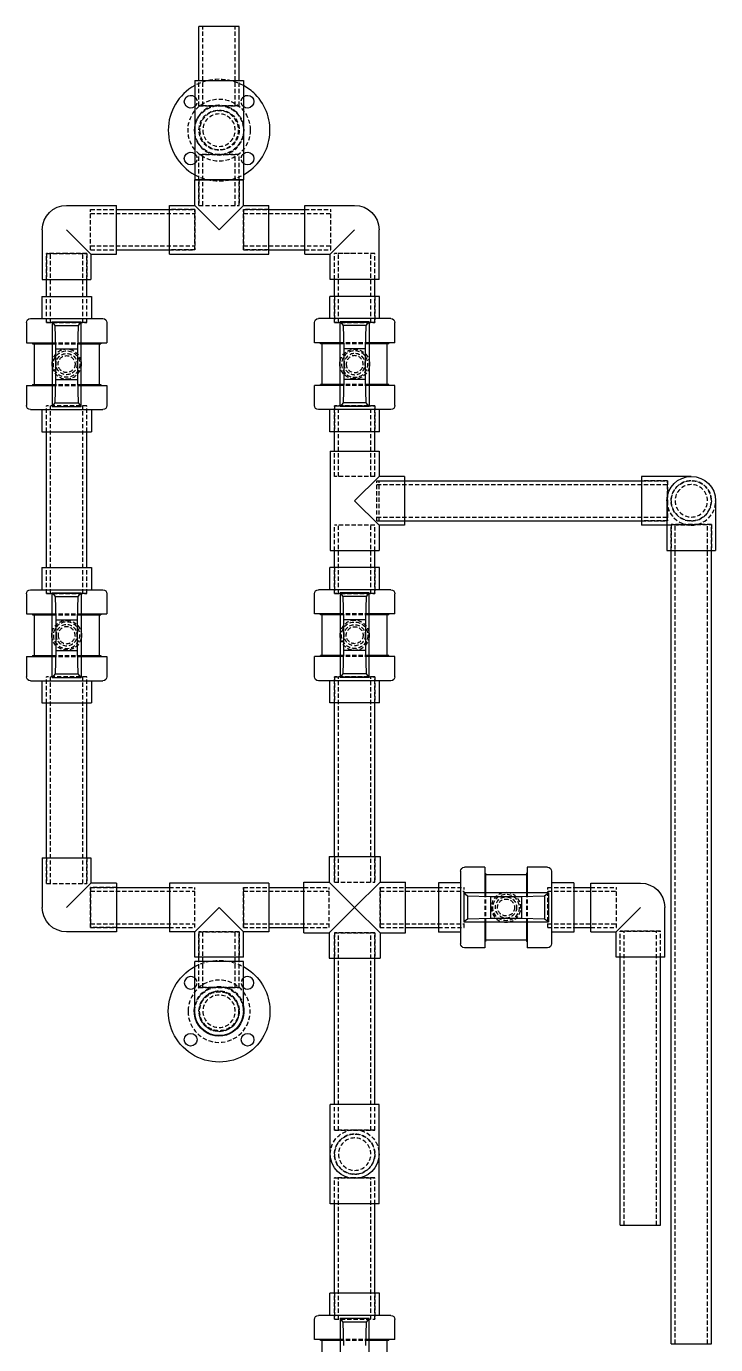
# Model space of a CAD drawing. Header units: inches. Extents: x 384 to 2495, y 344 to 1371.
# Drawn here: x 2203.7 to 2244.3, y 482.1 to 559.9 of the extents above; entities that cross this region are included whole.
import ezdxf

# ---------------------------------------------------------------- set-up
doc = ezdxf.new("R2010")
doc.units = ezdxf.units.IN
doc.header["$MEASUREMENT"] = 0
doc.linetypes.add('HIDDEN', pattern=[0.375, 0.25, -0.125])
doc.layers.add('HIDDEN', color=4, linetype='HIDDEN')
doc.layers.add('VISIBLE', color=7, linetype='Continuous')

msp = doc.modelspace()

# ---------------------------------------------------------------- linework, layer by layer
at = {"layer": 'HIDDEN'}
for p, q in [((2214.079, 555.207), (2214.079, 559.894)), ((2215.992, 555.207), (2215.992, 559.894)), ((2213.848, 555.207), (2213.848, 556.707)), ((2213.848, 555.207), (2213.848, 556.707)), ((2216.223, 555.207), (2216.223, 556.707)), ((2216.223, 555.207), (2216.223, 556.707)), ((2213.848, 555.207), (2216.223, 555.207)), ((2215.035, 555.207), (2213.848, 555.207)), ((2216.223, 555.207), (2215.035, 555.207)), ((2213.848, 552.332), (2216.223, 552.332)), ((2213.848, 549.332), (2213.848, 552.332)), ((2215.035, 552.332), (2213.848, 552.332)), ((2213.848, 550.832), (2213.848, 552.332)), ((2214.079, 549.332), (2214.079, 552.332)), ((2216.223, 552.332), (2215.035, 552.332)), ((2215.992, 549.332), (2215.992, 552.332)), ((2216.223, 549.332), (2216.223, 552.332)), ((2216.223, 550.832), (2216.223, 552.332)), ((2213.848, 550.832), (2213.848, 549.332)), ((2216.223, 550.832), (2216.223, 549.332)), ((2213.848, 549.332), (2216.223, 549.332)), ((2213.848, 549.332), (2216.223, 549.332)), ((2207.441, 546.707), (2207.441, 549.082)), ((2207.441, 549.082), (2208.973, 549.082)), ((2207.441, 546.707), (2207.441, 549.082)), ((2207.441, 549.082), (2208.973, 549.082)), ((2207.441, 548.851), (2213.598, 548.851)), ((2212.098, 549.082), (2213.598, 549.082)), ((2213.598, 549.082), (2212.098, 549.082)), ((2213.598, 546.707), (2213.598, 549.082)), ((2213.598, 549.082), (2213.598, 546.707)), ((2216.473, 546.707), (2216.473, 549.082)), ((2216.473, 549.082), (2217.973, 549.082)), ((2216.473, 549.082), (2216.473, 546.707)), ((2217.973, 549.082), (2216.473, 549.082)), ((2216.473, 548.851), (2221.629, 548.851)), ((2220.098, 549.082), (2221.629, 549.082)), ((2220.098, 549.082), (2221.629, 549.082)), ((2221.629, 546.707), (2221.629, 549.082)), ((2221.629, 546.707), (2221.629, 549.082)), ((2207.441, 546.938), (2213.598, 546.938)), ((2216.473, 546.938), (2221.629, 546.938)), ((2206.035, 546.488), (2204.848, 546.488)), ((2204.848, 544.957), (2204.848, 546.488)), ((2204.848, 546.488), (2207.223, 546.488)), ((2204.848, 546.488), (2204.848, 544.957)), ((2205.079, 542.425), (2205.079, 546.488)), ((2207.223, 546.488), (2206.035, 546.488)), ((2206.992, 542.425), (2206.992, 546.488)), ((2207.223, 544.957), (2207.223, 546.488)), ((2207.223, 546.488), (2207.223, 544.957)), ((2207.441, 546.707), (2208.973, 546.707)), ((2207.441, 546.707), (2208.973, 546.707)), ((2212.098, 546.707), (2213.598, 546.707)), ((2213.598, 546.707), (2212.098, 546.707)), ((2216.473, 546.707), (2217.973, 546.707)), ((2217.973, 546.707), (2216.473, 546.707)), ((2220.098, 546.707), (2221.629, 546.707)), ((2220.098, 546.707), (2221.629, 546.707)), ((2223.035, 546.488), (2221.848, 546.488)), ((2221.848, 544.957), (2221.848, 546.488)), ((2224.223, 546.488), (2221.848, 546.488)), ((2221.848, 544.957), (2221.848, 546.488)), ((2222.079, 542.425), (2222.079, 546.488)), ((2224.223, 546.488), (2223.035, 546.488)), ((2223.992, 542.425), (2223.992, 546.488)), ((2224.223, 544.957), (2224.223, 546.488)), ((2224.223, 544.957), (2224.223, 546.488)), ((2204.848, 542.425), (2204.848, 543.957)), ((2204.848, 542.425), (2204.848, 543.957)), ((2207.223, 542.425), (2207.223, 543.957)), ((2207.223, 542.425), (2207.223, 543.957)), ((2221.848, 542.425), (2221.848, 543.957)), ((2221.848, 543.957), (2221.848, 542.425)), ((2224.223, 542.425), (2224.223, 543.957)), ((2224.223, 543.957), (2224.223, 542.425)), ((2204.848, 542.425), (2207.223, 542.425)), ((2207.223, 542.425), (2204.848, 542.425)), ((2224.223, 542.425), (2221.848, 542.425)), ((2221.848, 542.425), (2224.223, 542.425)), ((2205.18, 541.217), (2206.89, 541.217)), ((2205.18, 541.166), (2206.89, 541.166)), ((2223.89, 541.217), (2222.18, 541.217)), ((2223.89, 541.166), (2222.18, 541.166)), ((2205.18, 538.757), (2206.89, 538.757)), ((2205.18, 538.707), (2206.89, 538.707)), ((2223.89, 538.757), (2222.18, 538.757)), ((2223.89, 538.707), (2222.18, 538.707)), ((2207.223, 537.498), (2204.848, 537.498)), ((2204.848, 535.967), (2204.848, 537.498)), ((2207.223, 537.498), (2204.848, 537.498)), ((2204.848, 535.967), (2204.848, 537.498)), ((2205.079, 526.425), (2205.079, 537.498)), ((2206.992, 526.425), (2206.992, 537.498)), ((2207.223, 535.967), (2207.223, 537.498)), ((2207.223, 535.967), (2207.223, 537.498)), ((2224.223, 537.498), (2221.848, 537.498)), ((2221.848, 535.967), (2221.848, 537.498)), ((2221.848, 537.498), (2224.223, 537.498)), ((2221.848, 537.498), (2221.848, 535.967)), ((2222.079, 533.332), (2222.079, 537.498)), ((2223.992, 533.332), (2223.992, 537.498)), ((2224.223, 535.967), (2224.223, 537.498)), ((2224.223, 537.498), (2224.223, 535.967)), ((2221.848, 533.332), (2221.848, 534.832)), ((2221.848, 533.332), (2221.848, 534.832)), ((2224.223, 533.332), (2224.223, 534.832)), ((2224.223, 533.332), (2224.223, 534.832)), ((2224.223, 533.332), (2221.848, 533.332)), ((2224.223, 533.332), (2221.848, 533.332)), ((2224.348, 530.707), (2224.348, 533.082)), ((2224.348, 533.082), (2225.973, 533.082)), ((2224.473, 530.707), (2224.473, 533.082)), ((2224.473, 533.082), (2225.973, 533.082)), ((2239.963, 533.082), (2241.494, 533.082)), ((2241.494, 533.082), (2239.963, 533.082)), ((2241.494, 530.707), (2241.494, 533.082)), ((2241.494, 533.082), (2241.494, 531.894)), ((2224.348, 532.851), (2241.494, 532.851)), ((2241.494, 531.894), (2241.494, 530.707)), ((2224.348, 530.938), (2241.494, 530.938)), ((2224.348, 530.707), (2225.973, 530.707)), ((2224.473, 530.707), (2225.973, 530.707)), ((2239.963, 530.707), (2241.494, 530.707)), ((2241.494, 530.707), (2239.963, 530.707)), ((2224.223, 530.457), (2221.848, 530.457)), ((2221.848, 528.957), (2221.848, 530.457)), ((2224.223, 530.457), (2221.848, 530.457)), ((2221.848, 528.957), (2221.848, 530.457)), ((2222.079, 526.425), (2222.079, 530.457)), ((2223.992, 526.425), (2223.992, 530.457)), ((2224.223, 528.957), (2224.223, 530.457)), ((2224.223, 528.957), (2224.223, 530.457)), ((2242.9, 530.457), (2241.463, 530.457)), ((2244.088, 530.488), (2241.713, 530.488)), ((2241.713, 528.957), (2241.713, 530.488)), ((2241.713, 530.488), (2244.088, 530.488)), ((2241.713, 530.488), (2241.713, 528.957)), ((2241.944, 482.144), (2241.944, 530.488)), ((2243.857, 482.144), (2243.857, 530.488)), ((2244.088, 528.957), (2244.088, 530.488)), ((2244.088, 530.488), (2244.088, 528.957)), ((2204.848, 526.425), (2204.848, 527.957)), ((2204.848, 526.425), (2204.848, 527.957)), ((2207.223, 526.425), (2207.223, 527.957)), ((2207.223, 526.425), (2207.223, 527.957)), ((2221.848, 526.425), (2221.848, 527.957)), ((2221.848, 527.957), (2221.848, 526.425)), ((2224.223, 526.425), (2224.223, 527.957)), ((2224.223, 527.957), (2224.223, 526.425)), ((2204.848, 526.425), (2207.223, 526.425)), ((2207.223, 526.425), (2204.848, 526.425)), ((2224.223, 526.425), (2221.848, 526.425)), ((2221.848, 526.425), (2224.223, 526.425)), ((2205.18, 525.217), (2206.89, 525.217)), ((2205.18, 525.166), (2206.89, 525.166)), ((2223.89, 525.217), (2222.18, 525.217)), ((2223.89, 525.166), (2222.18, 525.166)), ((2205.18, 522.757), (2206.89, 522.757)), ((2205.18, 522.707), (2206.89, 522.707)), ((2223.89, 522.757), (2222.18, 522.757)), ((2223.89, 522.707), (2222.18, 522.707)), ((2207.223, 521.498), (2204.848, 521.498)), ((2204.848, 519.967), (2204.848, 521.498)), ((2207.223, 521.498), (2204.848, 521.498)), ((2204.848, 519.967), (2204.848, 521.498)), ((2205.079, 509.3), (2205.079, 521.498)), ((2206.992, 509.3), (2206.992, 521.498)), ((2207.223, 519.967), (2207.223, 521.498)), ((2207.223, 519.967), (2207.223, 521.498)), ((2224.223, 521.498), (2221.848, 521.498)), ((2221.848, 519.967), (2221.848, 521.498)), ((2221.848, 521.498), (2224.223, 521.498)), ((2221.848, 521.498), (2221.848, 519.967)), ((2222.079, 509.394), (2222.079, 521.498)), ((2223.992, 509.394), (2223.992, 521.498)), ((2224.223, 519.967), (2224.223, 521.498)), ((2224.223, 521.498), (2224.223, 519.967)), ((2204.848, 509.3), (2204.848, 510.832)), ((2204.848, 510.832), (2204.848, 509.3)), ((2207.223, 509.3), (2207.223, 510.832)), ((2207.223, 510.832), (2207.223, 509.3)), ((2221.848, 509.394), (2221.848, 510.894)), ((2221.848, 510.894), (2221.848, 509.394)), ((2224.223, 509.394), (2224.223, 510.894)), ((2224.223, 510.894), (2224.223, 509.394)), ((2204.848, 509.3), (2207.223, 509.3)), ((2204.848, 509.3), (2207.223, 509.3)), ((2207.441, 506.707), (2207.441, 509.082)), ((2207.441, 509.082), (2208.973, 509.082)), ((2207.441, 509.082), (2207.441, 506.707)), ((2208.973, 509.082), (2207.441, 509.082)), ((2207.441, 508.851), (2213.598, 508.851)), ((2212.098, 509.082), (2213.598, 509.082)), ((2212.098, 509.082), (2213.598, 509.082)), ((2213.598, 506.707), (2213.598, 509.082)), ((2213.598, 506.707), (2213.598, 509.082)), ((2216.473, 509.082), (2216.473, 506.707)), ((2216.473, 509.082), (2217.973, 509.082)), ((2216.473, 506.707), (2216.473, 509.082)), ((2216.473, 509.082), (2217.973, 509.082)), ((2216.473, 508.851), (2221.535, 508.851)), ((2220.035, 509.082), (2221.535, 509.082)), ((2220.035, 509.082), (2221.535, 509.082)), ((2221.535, 506.707), (2221.535, 509.082)), ((2221.535, 506.707), (2221.535, 509.082)), ((2221.848, 509.394), (2224.223, 509.394)), ((2221.848, 509.394), (2224.223, 509.394)), ((2224.535, 509.082), (2224.535, 506.707)), ((2224.535, 509.082), (2226.035, 509.082)), ((2224.535, 506.707), (2224.535, 509.082)), ((2224.535, 509.082), (2226.035, 509.082)), ((2224.535, 508.851), (2229.504, 508.851)), ((2227.973, 509.082), (2229.504, 509.082)), ((2227.973, 509.082), (2229.504, 509.082)), ((2229.504, 506.707), (2229.504, 509.082)), ((2229.504, 506.707), (2229.504, 509.082)), ((2234.431, 506.707), (2234.431, 509.082)), ((2234.431, 509.082), (2235.963, 509.082)), ((2234.431, 506.707), (2234.431, 509.082)), ((2234.431, 509.082), (2235.963, 509.082)), ((2234.431, 508.851), (2238.494, 508.851)), ((2236.963, 509.082), (2238.494, 509.082)), ((2236.963, 509.082), (2238.494, 509.082)), ((2238.494, 506.707), (2238.494, 509.082)), ((2238.494, 506.707), (2238.494, 509.082)), ((2230.713, 508.749), (2230.713, 507.039)), ((2230.763, 508.749), (2230.763, 507.039)), ((2233.172, 508.749), (2233.172, 507.039)), ((2233.223, 508.749), (2233.223, 507.039)), ((2207.441, 506.938), (2213.598, 506.938)), ((2207.441, 506.707), (2208.973, 506.707)), ((2208.973, 506.707), (2207.441, 506.707)), ((2212.098, 506.707), (2213.598, 506.707)), ((2212.098, 506.707), (2213.598, 506.707)), ((2216.473, 506.938), (2221.535, 506.938)), ((2216.473, 506.707), (2217.973, 506.707)), ((2216.473, 506.707), (2217.973, 506.707)), ((2220.035, 506.707), (2221.535, 506.707)), ((2220.035, 506.707), (2221.535, 506.707)), ((2224.535, 506.938), (2229.504, 506.938)), ((2224.535, 506.707), (2226.035, 506.707)), ((2224.535, 506.707), (2226.035, 506.707)), ((2227.973, 506.707), (2229.504, 506.707)), ((2227.973, 506.707), (2229.504, 506.707)), ((2234.431, 506.938), (2238.494, 506.938)), ((2234.431, 506.707), (2235.963, 506.707)), ((2234.431, 506.707), (2235.963, 506.707)), ((2236.963, 506.707), (2238.494, 506.707)), ((2236.963, 506.707), (2238.494, 506.707)), ((2238.713, 506.488), (2241.088, 506.488)), ((2238.713, 504.957), (2238.713, 506.488)), ((2241.088, 506.488), (2238.713, 506.488)), ((2238.713, 504.957), (2238.713, 506.488)), ((2238.944, 489.144), (2238.944, 506.488)), ((2240.857, 489.144), (2240.857, 506.488)), ((2241.088, 504.957), (2241.088, 506.488)), ((2241.088, 504.957), (2241.088, 506.488)), ((2216.223, 506.457), (2213.848, 506.457)), ((2213.848, 504.957), (2213.848, 506.457)), ((2213.848, 506.457), (2216.223, 506.457)), ((2213.848, 506.457), (2213.848, 504.957)), ((2214.079, 503.175), (2214.079, 506.457)), ((2215.992, 503.175), (2215.992, 506.457)), ((2216.223, 504.957), (2216.223, 506.457)), ((2216.223, 506.457), (2216.223, 504.957)), ((2224.223, 506.394), (2221.848, 506.394)), ((2221.848, 504.894), (2221.848, 506.394)), ((2221.848, 506.394), (2224.223, 506.394)), ((2221.848, 506.394), (2221.848, 504.894)), ((2222.079, 494.743), (2222.079, 506.394)), ((2223.992, 494.743), (2223.992, 506.394)), ((2224.223, 504.894), (2224.223, 506.394)), ((2224.223, 506.394), (2224.223, 504.894)), ((2213.848, 503.175), (2213.848, 504.707)), ((2213.848, 503.175), (2213.848, 504.707)), ((2216.223, 503.175), (2216.223, 504.707)), ((2216.223, 503.175), (2216.223, 504.707)), ((2213.848, 503.175), (2216.223, 503.175)), ((2215.035, 503.175), (2213.848, 503.175)), ((2216.223, 503.175), (2215.035, 503.175)), ((2221.848, 494.743), (2221.848, 496.274)), ((2221.848, 494.743), (2221.848, 496.274)), ((2224.223, 494.743), (2224.223, 496.274)), ((2224.223, 494.743), (2224.223, 496.274)), ((2221.848, 494.743), (2224.223, 494.743)), ((2223.035, 494.743), (2221.848, 494.743)), ((2224.223, 494.743), (2223.035, 494.743)), ((2221.848, 491.931), (2224.223, 491.931)), ((2221.848, 490.399), (2221.848, 491.931)), ((2223.035, 491.931), (2221.848, 491.931)), ((2221.848, 490.399), (2221.848, 491.931)), ((2222.079, 483.6), (2222.079, 491.931)), ((2224.223, 491.931), (2223.035, 491.931)), ((2223.992, 483.6), (2223.992, 491.931)), ((2224.223, 490.399), (2224.223, 491.931)), ((2224.223, 490.399), (2224.223, 491.931)), ((2221.848, 483.6), (2221.848, 485.131)), ((2221.848, 485.131), (2221.848, 483.6)), ((2224.223, 483.6), (2224.223, 485.131)), ((2224.223, 485.131), (2224.223, 483.6)), ((2221.848, 483.6), (2224.223, 483.6)), ((2221.848, 483.6), (2224.223, 483.6)), ((2223.89, 482.391), (2222.18, 482.391)), ((2223.89, 482.341), (2222.18, 482.341))]:
    msp.add_line(p, q, dxfattribs=at)
for centre, radius in [((2215.035, 553.769), 1.835), ((2215.035, 553.769), 1.188), ((2215.035, 553.769), 1.188), ((2206.035, 539.962), 0.78), ((2206.035, 539.962), 0.625), ((2206.035, 539.962), 0.5), ((2242.9, 531.894), 1.188), ((2223.035, 523.962), 0.78), ((2223.035, 523.962), 0.625), ((2223.035, 523.962), 0.5), ((2231.968, 507.894), 0.78), ((2231.968, 507.894), 0.625), ((2231.968, 507.894), 0.5), ((2215.035, 501.769), 1.188), ((2215.035, 501.769), 1.15), ((2223.035, 493.337), 1.188)]:
    msp.add_circle(centre, radius, dxfattribs=at)
at = {"layer": 'HIDDEN', "extrusion": (0, 0, -1)}
for centre, radius in [((-2215.035, 553.769), 1.15), ((-2215.035, 553.769), 0.957), ((-2223.035, 539.962), 0.78), ((-2223.035, 539.962), 0.625), ((-2223.035, 539.962), 0.5), ((-2242.9, 531.894), 1.188), ((-2242.9, 531.894), 0.957), ((-2206.035, 523.962), 0.78), ((-2206.035, 523.962), 0.625), ((-2206.035, 523.962), 0.5), ((-2215.035, 501.769), 1.835), ((-2215.035, 501.769), 1.188), ((-2215.035, 501.769), 0.957), ((-2223.035, 493.337), 1.188), ((-2223.035, 493.337), 0.957)]:
    msp.add_circle(centre, radius, dxfattribs=at)
at = {"layer": 'HIDDEN'}
for centre, radius, start, end in [((2215.035, 553.769), 3, 61.36901, 118.63099), ((2215.035, 553.769), 1.469, 45, 168.15973), ((2215.035, 553.769), 1.469, 11.84027, 45), ((2215.035, 553.769), 1.469, 191.84027, 348.15973), ((2215.035, 553.769), 3, 241.36901, 298.63099), ((2206.035, 539.962), 0.875, 12.27381, 167.72619), ((2206.035, 539.962), 0.875, 192.27381, 270), ((2206.035, 539.962), 0.875, 270, 347.72619), ((2242.9, 531.894), 1.438, 180, 0), ((2223.035, 523.962), 0.875, 90, 167.72619), ((2223.035, 523.962), 0.875, 12.27381, 90), ((2223.035, 523.962), 0.875, 192.27381, 347.72619), ((2231.968, 507.894), 0.875, 102.27381, 180), ((2231.968, 507.894), 0.875, 282.27381, 77.72619), ((2231.968, 507.894), 0.875, 180, 257.72619), ((2213.356, 503.449), 0.375, 315, 49.8336), ((2216.715, 503.449), 0.375, 130.1664, 229.8336), ((2213.356, 503.449), 0.375, 310.1664, 315)]:
    msp.add_arc(centre, radius, start, end, dxfattribs=at)
at = {"layer": 'HIDDEN', "extrusion": (0, 0, -1)}
for centre, radius, start, end in [((-2213.356, 555.449), 0.375, 130.1664, 135), ((-2213.356, 555.449), 0.375, 135, 229.8336), ((-2216.715, 555.449), 0.375, 310.1664, 49.8336), ((-2215.035, 553.769), 1.438, 0, 180), ((-2215.035, 553.769), 1.438, 180, 0), ((-2213.356, 552.09), 0.375, 130.1664, 135), ((-2213.356, 552.09), 0.375, 135, 229.8336), ((-2216.715, 552.09), 0.375, 310.1664, 49.8336), ((-2223.035, 539.962), 0.875, 12.27381, 167.72619), ((-2223.035, 539.962), 0.875, 270, 347.72619), ((-2223.035, 539.962), 0.875, 192.27381, 270), ((-2206.035, 523.962), 0.875, 12.27381, 90), ((-2206.035, 523.962), 0.875, 90, 167.72619), ((-2206.035, 523.962), 0.875, 192.27381, 347.72619), ((-2215.035, 501.769), 3, 61.36901, 118.63099), ((-2215.035, 501.769), 1.469, 11.84027, 168.15973), ((-2215.035, 501.769), 1.438, 0, 180), ((-2223.035, 493.337), 1.438, 0, 180)]:
    msp.add_arc(centre, radius, start, end, dxfattribs=at)
at = {"layer": 'VISIBLE'}
for p, q in [((2216.223, 559.894), (2213.848, 559.894)), ((2213.848, 556.707), (2213.848, 559.894)), ((2216.223, 556.707), (2216.223, 559.894)), ((2213.598, 556.707), (2216.473, 556.707)), ((2213.598, 556.707), (2213.598, 550.832)), ((2216.473, 556.707), (2216.473, 550.832)), ((2216.473, 550.832), (2213.598, 550.832)), ((2213.598, 549.332), (2213.598, 550.832)), ((2213.598, 550.832), (2216.473, 550.832)), ((2216.473, 549.332), (2216.473, 550.832)), ((2206.035, 549.332), (2208.973, 549.332)), ((2208.973, 546.457), (2208.973, 549.332)), ((2212.098, 546.457), (2212.098, 549.332)), ((2212.098, 549.332), (2213.598, 549.332)), ((2215.035, 547.894), (2213.598, 549.332)), ((2216.473, 549.332), (2215.035, 547.894)), ((2216.473, 549.332), (2217.973, 549.332)), ((2217.973, 546.457), (2217.973, 549.332)), ((2220.098, 546.457), (2220.098, 549.332)), ((2220.098, 549.332), (2223.035, 549.332)), ((2208.973, 549.082), (2212.098, 549.082)), ((2217.973, 549.082), (2220.098, 549.082)), ((2204.598, 547.894), (2204.598, 544.957)), ((2206.035, 547.894), (2207.473, 546.457)), ((2223.035, 547.894), (2221.598, 546.457)), ((2224.473, 544.957), (2224.473, 547.894)), ((2207.473, 546.457), (2208.973, 546.457)), ((2207.473, 546.457), (2207.473, 544.957)), ((2208.973, 546.707), (2212.098, 546.707)), ((2212.098, 546.457), (2217.973, 546.457)), ((2217.973, 546.707), (2220.098, 546.707)), ((2220.098, 546.457), (2221.598, 546.457)), ((2221.598, 544.957), (2221.598, 546.457)), ((2204.598, 544.957), (2207.473, 544.957)), ((2204.848, 543.957), (2204.848, 544.957)), ((2207.223, 543.957), (2207.223, 544.957)), ((2224.473, 544.957), (2221.598, 544.957)), ((2221.848, 543.957), (2221.848, 544.957)), ((2224.223, 543.957), (2224.223, 544.957)), ((2204.575, 543.957), (2207.495, 543.957)), ((2204.575, 543.957), (2204.575, 542.647)), ((2207.495, 543.957), (2207.495, 542.647)), ((2224.495, 543.957), (2221.575, 543.957)), ((2221.575, 542.647), (2221.575, 543.957)), ((2224.495, 542.647), (2224.495, 543.957)), ((2203.66, 542.409), (2203.66, 541.217)), ((2203.898, 542.647), (2208.173, 542.647)), ((2205.18, 542.462), (2206.89, 542.462)), ((2205.355, 542.241), (2205.18, 542.462)), ((2205.18, 542.462), (2205.18, 537.462)), ((2206.89, 542.462), (2206.716, 542.241)), ((2206.89, 537.462), (2206.89, 542.462)), ((2208.41, 542.409), (2208.41, 541.217)), ((2220.66, 541.217), (2220.66, 542.409)), ((2225.173, 542.647), (2220.898, 542.647)), ((2222.18, 542.462), (2222.355, 542.241)), ((2222.18, 537.462), (2222.18, 542.462)), ((2223.89, 542.462), (2222.18, 542.462)), ((2223.716, 542.241), (2223.89, 542.462)), ((2223.89, 542.462), (2223.89, 537.462)), ((2225.41, 541.217), (2225.41, 542.409)), ((2205.391, 540.871), (2205.355, 542.241)), ((2205.355, 542.241), (2206.716, 542.241)), ((2206.716, 542.241), (2206.68, 540.871)), ((2222.355, 542.241), (2222.391, 540.871)), ((2223.716, 542.241), (2222.355, 542.241)), ((2223.68, 540.871), (2223.716, 542.241)), ((2203.66, 541.217), (2205.18, 541.217)), ((2204.019, 541.217), (2204.019, 541.166)), ((2204.019, 541.166), (2205.18, 541.166)), ((2204.115, 541.166), (2204.115, 538.757)), ((2205.391, 539.053), (2205.391, 540.871)), ((2205.391, 540.871), (2206.68, 540.871)), ((2206.68, 540.871), (2206.68, 539.053)), ((2206.89, 541.217), (2208.41, 541.217)), ((2206.89, 541.166), (2208.051, 541.166)), ((2207.955, 541.166), (2207.955, 538.757)), ((2208.051, 541.217), (2208.051, 541.166)), ((2222.18, 541.217), (2220.66, 541.217)), ((2221.019, 541.166), (2221.019, 541.217)), ((2222.18, 541.166), (2221.019, 541.166)), ((2221.115, 538.757), (2221.115, 541.166)), ((2222.391, 540.871), (2222.391, 539.053)), ((2223.68, 540.871), (2222.391, 540.871)), ((2223.68, 539.053), (2223.68, 540.871)), ((2225.41, 541.217), (2223.89, 541.217)), ((2225.051, 541.166), (2223.89, 541.166)), ((2224.955, 538.757), (2224.955, 541.166)), ((2225.051, 541.166), (2225.051, 541.217)), ((2203.66, 538.707), (2205.18, 538.707)), ((2203.66, 538.707), (2203.66, 537.514)), ((2204.019, 538.757), (2205.18, 538.757)), ((2204.019, 538.757), (2204.019, 538.707)), ((2205.355, 537.682), (2205.391, 539.053)), ((2205.391, 539.053), (2206.68, 539.053)), ((2206.68, 539.053), (2206.716, 537.682)), ((2206.89, 538.757), (2208.051, 538.757)), ((2206.89, 538.707), (2208.41, 538.707)), ((2208.051, 538.757), (2208.051, 538.707)), ((2208.41, 538.707), (2208.41, 537.514)), ((2222.18, 538.707), (2220.66, 538.707)), ((2220.66, 537.514), (2220.66, 538.707)), ((2222.18, 538.757), (2221.019, 538.757)), ((2221.019, 538.707), (2221.019, 538.757)), ((2222.391, 539.053), (2222.355, 537.682)), ((2223.68, 539.053), (2222.391, 539.053)), ((2223.716, 537.682), (2223.68, 539.053)), ((2225.051, 538.757), (2223.89, 538.757)), ((2225.41, 538.707), (2223.89, 538.707)), ((2225.051, 538.707), (2225.051, 538.757)), ((2225.41, 537.514), (2225.41, 538.707)), ((2205.18, 537.462), (2205.355, 537.682)), ((2205.355, 537.682), (2206.716, 537.682)), ((2206.716, 537.682), (2206.89, 537.462)), ((2222.355, 537.682), (2222.18, 537.462)), ((2223.716, 537.682), (2222.355, 537.682)), ((2223.89, 537.462), (2223.716, 537.682)), ((2203.898, 537.277), (2208.173, 537.277)), ((2204.575, 537.277), (2204.575, 535.967)), ((2205.18, 537.462), (2206.89, 537.462)), ((2207.495, 537.277), (2207.495, 535.967)), ((2225.173, 537.277), (2220.898, 537.277)), ((2221.575, 535.967), (2221.575, 537.277)), ((2223.89, 537.462), (2222.18, 537.462)), ((2224.495, 535.967), (2224.495, 537.277)), ((2204.575, 535.967), (2207.495, 535.967)), ((2204.848, 527.957), (2204.848, 535.967)), ((2207.223, 527.957), (2207.223, 535.967)), ((2224.495, 535.967), (2221.575, 535.967)), ((2221.848, 534.832), (2221.848, 535.967)), ((2224.223, 534.832), (2224.223, 535.967)), ((2221.598, 534.832), (2224.473, 534.832)), ((2221.598, 534.832), (2221.598, 528.957)), ((2224.473, 534.832), (2224.473, 533.332)), ((2224.473, 533.332), (2223.035, 531.894)), ((2225.973, 533.332), (2224.473, 533.332)), ((2225.973, 533.332), (2225.973, 530.457)), ((2225.973, 533.082), (2239.963, 533.082)), ((2239.963, 533.332), (2239.963, 531.894)), ((2242.9, 533.332), (2239.963, 533.332)), ((2223.035, 531.894), (2224.473, 530.457)), ((2239.963, 531.894), (2239.963, 530.457)), ((2241.463, 531.894), (2241.463, 528.957)), ((2244.338, 531.894), (2244.338, 528.957)), ((2225.973, 530.707), (2239.963, 530.707)), ((2224.473, 530.457), (2224.473, 528.957)), ((2225.973, 530.457), (2224.473, 530.457)), ((2241.463, 530.457), (2239.963, 530.457)), ((2221.598, 528.957), (2224.473, 528.957)), ((2221.848, 527.957), (2221.848, 528.957)), ((2224.223, 527.957), (2224.223, 528.957)), ((2241.463, 528.957), (2244.338, 528.957)), ((2241.713, 482.144), (2241.713, 528.957)), ((2244.088, 482.144), (2244.088, 528.957)), ((2204.575, 527.957), (2207.495, 527.957)), ((2204.575, 527.957), (2204.575, 526.647)), ((2207.495, 527.957), (2207.495, 526.647)), ((2224.495, 527.957), (2221.575, 527.957)), ((2221.575, 526.647), (2221.575, 527.957)), ((2224.495, 526.647), (2224.495, 527.957)), ((2203.66, 526.409), (2203.66, 525.217)), ((2203.898, 526.647), (2208.173, 526.647)), ((2205.18, 526.462), (2205.355, 526.241)), ((2205.18, 526.462), (2206.89, 526.462)), ((2205.18, 521.462), (2205.18, 526.462)), ((2205.355, 526.241), (2206.716, 526.241)), ((2205.355, 526.241), (2205.391, 524.871)), ((2206.68, 524.871), (2206.716, 526.241)), ((2206.716, 526.241), (2206.89, 526.462)), ((2206.89, 526.462), (2206.89, 521.462)), ((2208.41, 526.409), (2208.41, 525.217)), ((2220.66, 525.217), (2220.66, 526.409)), ((2225.173, 526.647), (2220.898, 526.647)), ((2222.355, 526.241), (2222.18, 526.462)), ((2222.18, 526.462), (2222.18, 521.462)), ((2223.89, 526.462), (2222.18, 526.462)), ((2222.391, 524.871), (2222.355, 526.241)), ((2223.716, 526.241), (2222.355, 526.241)), ((2223.716, 526.241), (2223.68, 524.871)), ((2223.89, 526.462), (2223.716, 526.241)), ((2223.89, 521.462), (2223.89, 526.462)), ((2225.41, 525.217), (2225.41, 526.409)), ((2203.66, 525.217), (2205.18, 525.217)), ((2204.019, 525.217), (2204.019, 525.166)), ((2204.019, 525.166), (2205.18, 525.166)), ((2204.115, 525.166), (2204.115, 522.757)), ((2206.89, 525.217), (2208.41, 525.217)), ((2206.89, 525.166), (2208.051, 525.166)), ((2207.955, 525.166), (2207.955, 522.757)), ((2208.051, 525.217), (2208.051, 525.166)), ((2222.18, 525.217), (2220.66, 525.217)), ((2221.019, 525.166), (2221.019, 525.217)), ((2222.18, 525.166), (2221.019, 525.166)), ((2221.115, 522.757), (2221.115, 525.166)), ((2225.41, 525.217), (2223.89, 525.217)), ((2225.051, 525.166), (2223.89, 525.166)), ((2224.955, 522.757), (2224.955, 525.166)), ((2225.051, 525.166), (2225.051, 525.217)), ((2205.391, 524.871), (2206.68, 524.871)), ((2205.391, 524.871), (2205.391, 523.053)), ((2206.68, 523.053), (2206.68, 524.871)), ((2222.391, 523.053), (2222.391, 524.871)), ((2223.68, 524.871), (2222.391, 524.871)), ((2223.68, 524.871), (2223.68, 523.053)), ((2205.391, 523.053), (2205.355, 521.682)), ((2205.391, 523.053), (2206.68, 523.053)), ((2206.716, 521.682), (2206.68, 523.053)), ((2222.355, 521.682), (2222.391, 523.053)), ((2223.68, 523.053), (2222.391, 523.053)), ((2223.68, 523.053), (2223.716, 521.682)), ((2203.66, 522.707), (2205.18, 522.707)), ((2203.66, 522.707), (2203.66, 521.514)), ((2204.019, 522.757), (2205.18, 522.757)), ((2204.019, 522.757), (2204.019, 522.707)), ((2206.89, 522.757), (2208.051, 522.757)), ((2206.89, 522.707), (2208.41, 522.707)), ((2208.051, 522.757), (2208.051, 522.707)), ((2208.41, 522.707), (2208.41, 521.514)), ((2222.18, 522.707), (2220.66, 522.707)), ((2220.66, 521.514), (2220.66, 522.707)), ((2222.18, 522.757), (2221.019, 522.757)), ((2221.019, 522.707), (2221.019, 522.757)), ((2225.051, 522.757), (2223.89, 522.757)), ((2225.41, 522.707), (2223.89, 522.707)), ((2225.051, 522.707), (2225.051, 522.757)), ((2225.41, 521.514), (2225.41, 522.707)), ((2203.898, 521.277), (2208.173, 521.277)), ((2204.575, 521.277), (2204.575, 519.967)), ((2205.355, 521.682), (2205.18, 521.462)), ((2205.18, 521.462), (2206.89, 521.462)), ((2205.355, 521.682), (2206.716, 521.682)), ((2206.89, 521.462), (2206.716, 521.682)), ((2207.495, 521.277), (2207.495, 519.967)), ((2225.173, 521.277), (2220.898, 521.277)), ((2221.575, 519.967), (2221.575, 521.277)), ((2222.18, 521.462), (2222.355, 521.682)), ((2223.89, 521.462), (2222.18, 521.462)), ((2223.716, 521.682), (2222.355, 521.682)), ((2223.716, 521.682), (2223.89, 521.462)), ((2224.495, 519.967), (2224.495, 521.277)), ((2204.575, 519.967), (2207.495, 519.967)), ((2204.848, 510.832), (2204.848, 519.967)), ((2207.223, 510.832), (2207.223, 519.967)), ((2224.495, 519.967), (2221.575, 519.967)), ((2221.848, 510.894), (2221.848, 519.967)), ((2224.223, 510.894), (2224.223, 519.967)), ((2204.598, 510.832), (2207.473, 510.832)), ((2204.598, 510.832), (2204.598, 507.894)), ((2207.473, 510.832), (2207.473, 509.332)), ((2221.535, 510.894), (2224.535, 510.894)), ((2221.535, 510.894), (2221.535, 509.394)), ((2224.535, 510.894), (2224.535, 509.394)), ((2229.283, 510.032), (2229.283, 505.757)), ((2230.713, 510.269), (2229.52, 510.269)), ((2230.713, 510.269), (2230.713, 508.749)), ((2230.763, 509.91), (2230.713, 509.91)), ((2230.763, 509.91), (2230.763, 508.749)), ((2233.172, 509.814), (2230.763, 509.814)), ((2233.172, 509.91), (2233.172, 508.749)), ((2233.223, 509.91), (2233.172, 509.91)), ((2233.223, 510.269), (2233.223, 508.749)), ((2234.415, 510.269), (2233.223, 510.269)), ((2234.653, 510.032), (2234.653, 505.757)), ((2206.035, 507.894), (2207.473, 509.332)), ((2208.973, 509.332), (2207.473, 509.332)), ((2208.973, 509.332), (2208.973, 506.457)), ((2208.973, 509.082), (2212.098, 509.082)), ((2212.098, 509.332), (2212.098, 506.457)), ((2217.973, 509.332), (2212.098, 509.332)), ((2217.973, 509.332), (2217.973, 506.457)), ((2217.973, 509.082), (2220.035, 509.082)), ((2220.035, 506.394), (2220.035, 509.394)), ((2220.035, 509.394), (2221.535, 509.394)), ((2221.535, 509.394), (2223.035, 507.894)), ((2223.035, 507.894), (2224.535, 509.394)), ((2224.535, 509.394), (2226.035, 509.394)), ((2226.035, 506.394), (2226.035, 509.394)), ((2226.035, 509.082), (2227.973, 509.082)), ((2227.973, 509.354), (2227.973, 506.434)), ((2229.283, 509.354), (2227.973, 509.354)), ((2235.963, 509.354), (2234.653, 509.354)), ((2235.963, 509.354), (2235.963, 506.434)), ((2235.963, 509.082), (2236.963, 509.082)), ((2236.963, 506.457), (2236.963, 509.332)), ((2236.963, 509.332), (2239.9, 509.332)), ((2229.468, 508.749), (2229.688, 508.574)), ((2229.468, 508.749), (2229.468, 507.039)), ((2234.468, 508.749), (2229.468, 508.749)), ((2229.688, 508.574), (2229.688, 507.214)), ((2229.688, 508.574), (2231.059, 508.539)), ((2231.059, 508.539), (2231.059, 507.25)), ((2231.059, 508.539), (2232.877, 508.539)), ((2232.877, 508.539), (2234.247, 508.574)), ((2232.877, 508.539), (2232.877, 507.25)), ((2234.247, 508.574), (2234.468, 508.749)), ((2234.247, 508.574), (2234.247, 507.214)), ((2234.468, 508.749), (2234.468, 507.039)), ((2215.035, 507.894), (2213.598, 506.457)), ((2216.473, 506.457), (2215.035, 507.894)), ((2223.035, 507.894), (2221.535, 506.394)), ((2224.535, 506.394), (2223.035, 507.894)), ((2239.9, 507.894), (2238.463, 506.457)), ((2241.338, 504.957), (2241.338, 507.894)), ((2208.973, 506.707), (2212.098, 506.707)), ((2217.973, 506.707), (2220.035, 506.707)), ((2226.035, 506.707), (2227.973, 506.707)), ((2229.688, 507.214), (2229.468, 507.039)), ((2229.468, 507.039), (2234.468, 507.039)), ((2231.059, 507.25), (2229.688, 507.214)), ((2230.713, 507.039), (2230.713, 505.519)), ((2230.763, 507.039), (2230.763, 505.878)), ((2232.877, 507.25), (2231.059, 507.25)), ((2234.247, 507.214), (2232.877, 507.25)), ((2233.172, 507.039), (2233.172, 505.878)), ((2233.223, 507.039), (2233.223, 505.519)), ((2234.468, 507.039), (2234.247, 507.214)), ((2235.963, 506.707), (2236.963, 506.707)), ((2208.973, 506.457), (2206.035, 506.457)), ((2213.598, 506.457), (2212.098, 506.457)), ((2213.598, 504.957), (2213.598, 506.457)), ((2217.973, 506.457), (2216.473, 506.457)), ((2216.473, 504.957), (2216.473, 506.457)), ((2220.035, 506.394), (2221.535, 506.394)), ((2221.535, 506.394), (2221.535, 504.894)), ((2224.535, 506.394), (2224.535, 504.894)), ((2224.535, 506.394), (2226.035, 506.394)), ((2229.283, 506.434), (2227.973, 506.434)), ((2230.763, 505.878), (2230.713, 505.878)), ((2233.172, 505.974), (2230.763, 505.974)), ((2233.223, 505.878), (2233.172, 505.878)), ((2235.963, 506.434), (2234.653, 506.434)), ((2236.963, 506.457), (2238.463, 506.457)), ((2238.463, 504.957), (2238.463, 506.457)), ((2216.473, 504.957), (2213.598, 504.957)), ((2213.848, 504.707), (2213.848, 504.957)), ((2216.223, 504.707), (2216.223, 504.957)), ((2230.713, 505.519), (2229.52, 505.519)), ((2234.415, 505.519), (2233.223, 505.519)), ((2241.338, 504.957), (2238.463, 504.957)), ((2238.713, 489.144), (2238.713, 504.957)), ((2241.088, 489.144), (2241.088, 504.957)), ((2215.035, 504.707), (2213.598, 504.707)), ((2213.598, 501.769), (2213.598, 504.707)), ((2216.473, 504.707), (2215.035, 504.707)), ((2216.473, 501.769), (2216.473, 504.707)), ((2221.535, 504.894), (2224.535, 504.894)), ((2221.848, 496.274), (2221.848, 504.894)), ((2224.223, 496.274), (2224.223, 504.894)), ((2223.035, 496.274), (2221.598, 496.274)), ((2221.598, 493.337), (2221.598, 496.274)), ((2224.473, 496.274), (2223.035, 496.274)), ((2224.473, 493.337), (2224.473, 496.274)), ((2221.598, 490.399), (2221.598, 493.337)), ((2224.473, 490.399), (2224.473, 493.337)), ((2223.035, 490.399), (2221.598, 490.399)), ((2221.848, 485.131), (2221.848, 490.399)), ((2224.473, 490.399), (2223.035, 490.399)), ((2224.223, 485.131), (2224.223, 490.399)), ((2238.713, 489.144), (2241.088, 489.144)), ((2224.495, 485.131), (2221.575, 485.131)), ((2221.575, 483.821), (2221.575, 485.131)), ((2224.495, 483.821), (2224.495, 485.131)), ((2220.66, 482.391), (2220.66, 483.583)), ((2225.173, 483.821), (2220.898, 483.821)), ((2222.355, 483.416), (2222.18, 483.636)), ((2222.18, 483.636), (2222.18, 478.636)), ((2223.89, 483.636), (2222.18, 483.636)), ((2222.391, 482.045), (2222.355, 483.416)), ((2223.716, 483.416), (2222.355, 483.416)), ((2223.716, 483.416), (2223.68, 482.045)), ((2223.89, 483.636), (2223.716, 483.416)), ((2223.89, 478.636), (2223.89, 483.636)), ((2225.41, 482.391), (2225.41, 483.583)), ((2222.18, 482.391), (2220.66, 482.391)), ((2221.019, 482.341), (2221.019, 482.391)), ((2225.41, 482.391), (2223.89, 482.391)), ((2225.051, 482.341), (2225.051, 482.391)), ((2222.18, 482.341), (2221.019, 482.341)), ((2221.115, 479.931), (2221.115, 482.341)), ((2225.051, 482.341), (2223.89, 482.341)), ((2224.955, 479.931), (2224.955, 482.341)), ((2241.713, 482.144), (2244.088, 482.144))]:
    msp.add_line(p, q, dxfattribs=at)
for centre in [(2213.356, 500.09), (2216.715, 500.09)]:
    msp.add_circle(centre, 0.375, dxfattribs=at)
for centre, radius, start, end in [((2215.035, 553.769), 3, 118.63099, 241.36901), ((2215.035, 553.769), 3, 45, 61.36901), ((2215.035, 553.769), 3, 298.63099, 45), ((2215.035, 553.769), 1.469, 168.15973, 191.84027), ((2215.035, 553.769), 1.469, 348.15973, 11.84027), ((2206.035, 539.962), 0.875, 167.72619, 192.27381), ((2206.035, 539.962), 0.875, 347.72619, 12.27381), ((2223.035, 523.962), 0.875, 167.72619, 192.27381), ((2223.035, 523.962), 0.875, 347.72619, 12.27381), ((2231.968, 507.894), 0.875, 77.72619, 102.27381), ((2231.968, 507.894), 0.875, 257.72619, 282.27381), ((2213.356, 503.449), 0.375, 49.8336, 310.1664), ((2216.715, 503.449), 0.375, 315, 130.1664), ((2216.715, 503.449), 0.375, 229.8336, 315)]:
    msp.add_arc(centre, radius, start, end, dxfattribs=at)
at = {"layer": 'VISIBLE', "extrusion": (0, 0, -1)}
for centre, radius, start, end in [((-2213.356, 555.449), 0.375, 229.8336, 130.1664), ((-2216.715, 555.449), 0.375, 49.8336, 135), ((-2216.715, 555.449), 0.375, 135, 310.1664), ((-2213.356, 552.09), 0.375, 229.8336, 130.1664), ((-2216.715, 552.09), 0.375, 49.8336, 135), ((-2216.715, 552.09), 0.375, 135, 310.1664), ((-2206.035, 547.894), 1.438, 0, 90), ((-2223.035, 547.894), 1.438, 90, 180), ((-2203.898, 542.409), 0.238, 0, 90), ((-2208.173, 542.409), 0.238, 90, 180), ((-2220.898, 542.409), 0.238, 0, 90), ((-2225.173, 542.409), 0.238, 90, 180), ((-2223.035, 539.962), 0.875, 347.72619, 12.27381), ((-2223.035, 539.962), 0.875, 167.72619, 192.27381), ((-2203.898, 537.514), 0.238, 270, 360), ((-2208.173, 537.514), 0.238, 180, 270), ((-2220.898, 537.514), 0.238, 270, 360), ((-2225.173, 537.514), 0.238, 180, 270), ((-2242.9, 531.894), 1.438, 0, 180), ((-2203.898, 526.409), 0.238, 0, 90), ((-2208.173, 526.409), 0.238, 90, 180), ((-2220.898, 526.409), 0.238, 0, 90), ((-2225.173, 526.409), 0.238, 90, 180), ((-2206.035, 523.962), 0.875, 347.72619, 12.27381), ((-2206.035, 523.962), 0.875, 167.72619, 192.27381), ((-2203.898, 521.514), 0.238, 270, 360), ((-2208.173, 521.514), 0.238, 180, 270), ((-2220.898, 521.514), 0.238, 270, 360), ((-2225.173, 521.514), 0.238, 180, 270), ((-2229.52, 510.032), 0.238, 0, 90), ((-2234.415, 510.032), 0.238, 90, 180), ((-2239.9, 507.894), 1.438, 90, 180), ((-2206.035, 507.894), 1.438, 270, 360), ((-2229.52, 505.757), 0.238, 270, 360), ((-2234.415, 505.757), 0.238, 180, 270), ((-2215.035, 501.769), 3, 225, 61.36901), ((-2215.035, 501.769), 3, 118.63099, 225), ((-2215.035, 501.769), 1.469, 225, 11.84027), ((-2215.035, 501.769), 1.469, 168.15973, 225), ((-2215.035, 501.769), 1.438, 180, 0), ((-2223.035, 493.337), 1.438, 180, 0), ((-2220.898, 483.583), 0.238, 0, 90), ((-2225.173, 483.583), 0.238, 90, 180)]:
    msp.add_arc(centre, radius, start, end, dxfattribs=at)

doc.saveas('drawing.dxf')
